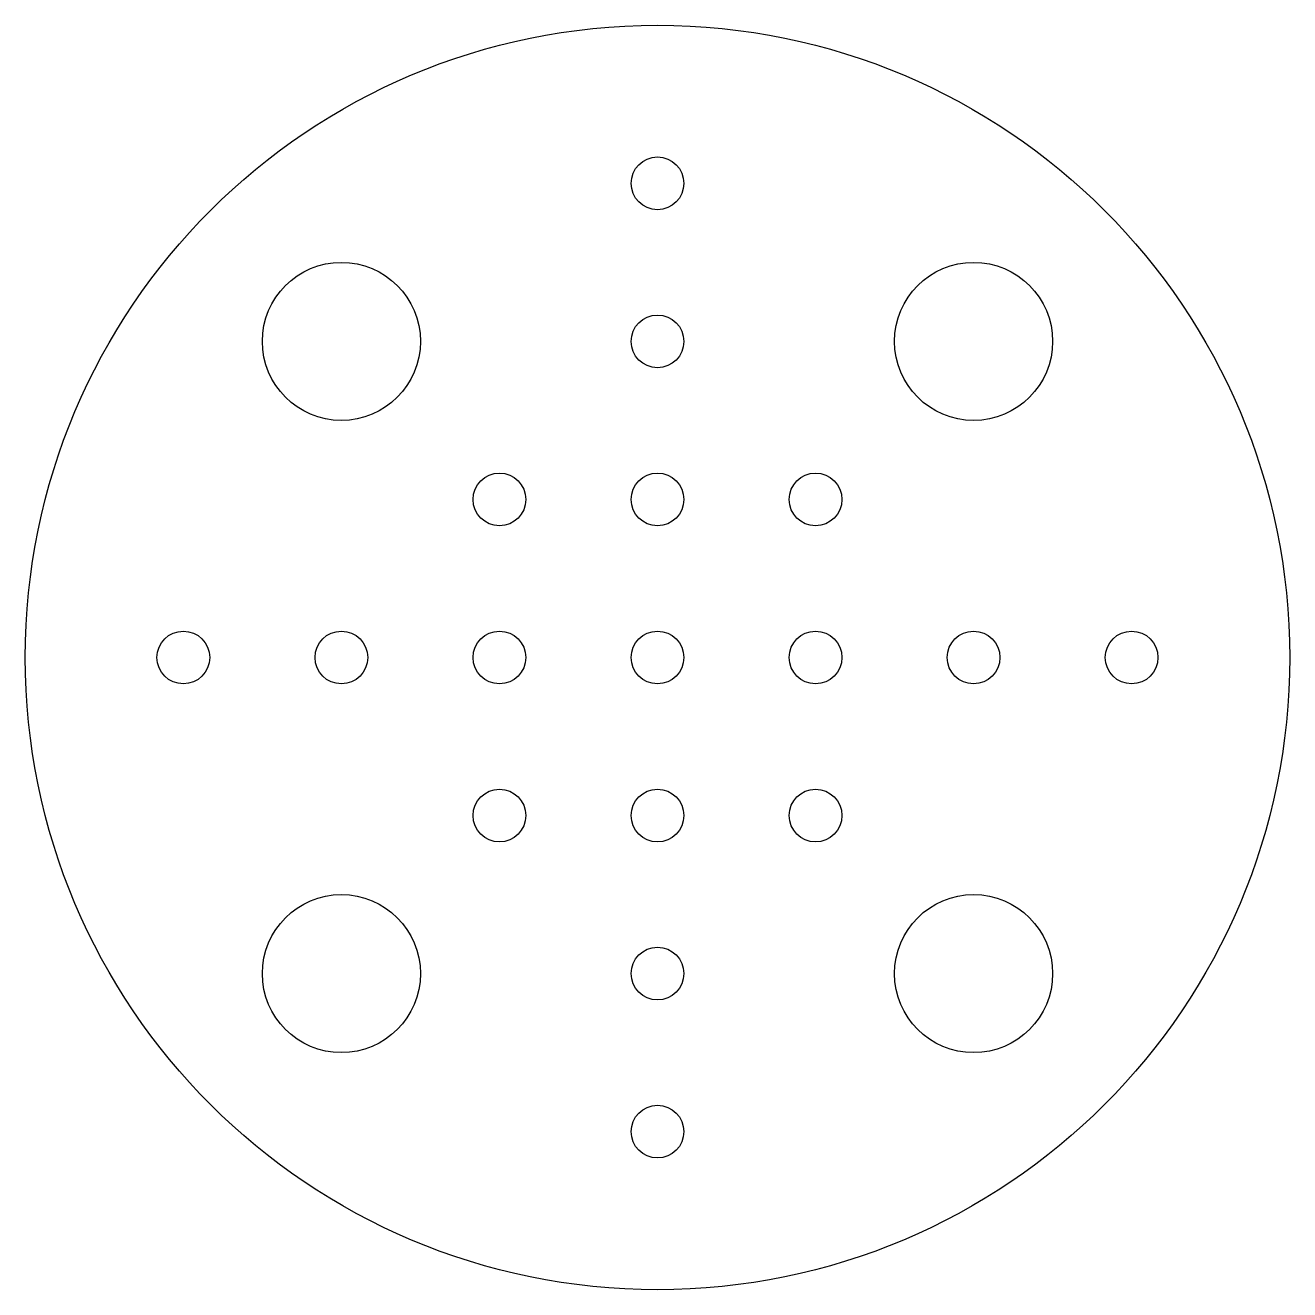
# Model space of a CAD drawing. Header units: millimetres. Extents: x 189.3 to 261.3, y 248.8 to 320.8.
import ezdxf

# ---------------------------------------------------------------- set-up
doc = ezdxf.new("R2010")
doc.units = ezdxf.units.MM
doc.layers.add('Default', color=7, linetype='Continuous')

msp = doc.modelspace()

# ---------------------------------------------------------------- linework, layer by layer
at = {"layer": 'Default', "color": 7, "linetype": 'Continuous'}
for centre, radius in [((225.259, 284.787), 36), ((225.259, 311.787), 1.5), ((207.259, 302.787), 4.5), ((243.259, 302.787), 4.5), ((225.259, 302.787), 1.5), ((216.259, 293.787), 1.5), ((225.259, 293.787), 1.5), ((234.259, 293.787), 1.5), ((198.259, 284.787), 1.5), ((207.259, 284.787), 1.5), ((216.259, 284.787), 1.5), ((225.259, 284.787), 1.5), ((234.259, 284.787), 1.5), ((243.259, 284.787), 1.5), ((252.259, 284.787), 1.5), ((216.259, 275.787), 1.5), ((225.259, 275.787), 1.5), ((234.259, 275.787), 1.5), ((207.259, 266.787), 4.5), ((243.259, 266.787), 4.5), ((225.259, 266.787), 1.5), ((225.259, 257.787), 1.5)]:
    msp.add_circle(centre, radius, dxfattribs=at)

doc.saveas('drawing.dxf')
